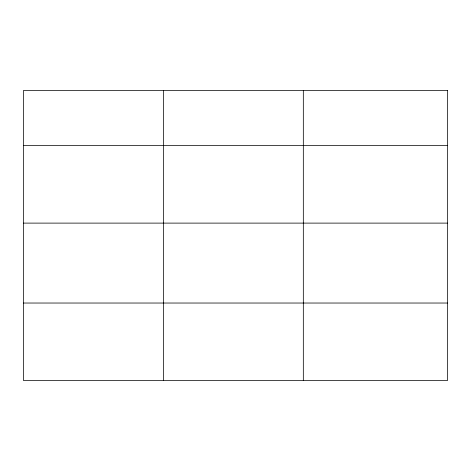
<?xml version="1.0" encoding="UTF-8"?>
<svg xmlns="http://www.w3.org/2000/svg" width="471" height="471" viewBox="0 0 471 471"><rect width="100%" height="100%" fill="white"/><g stroke="black" fill="none" stroke-linecap="round" stroke-linejoin="round"><path stroke-width="0.71" d="M23.55 145.539L447.45 145.539M23.55 223.113L447.45 223.113M23.55 303.03L447.45 303.03M303.324 90.397L303.324 380.603M163.437 90.397L163.437 380.603M447.45 90.397L23.55 90.397L23.55 380.603L447.45 380.603L447.45 90.397"/></g></svg>
